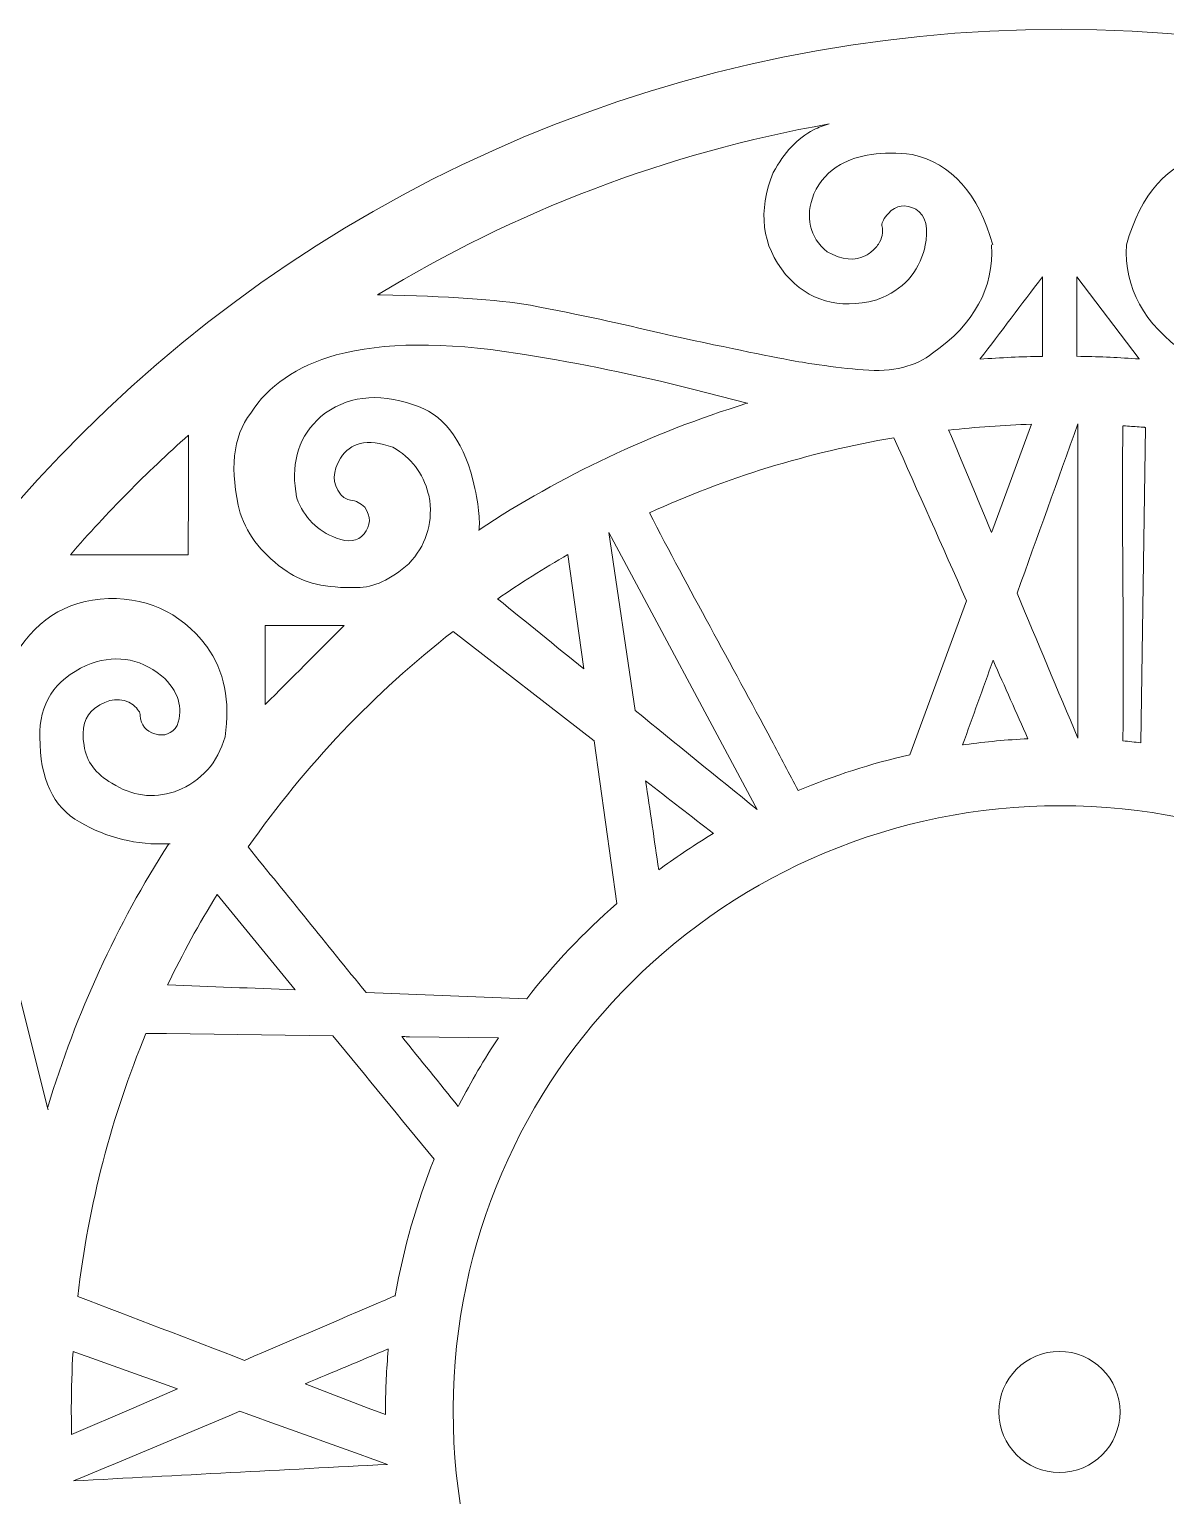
# Model space of a CAD drawing. Header units: inches. Extents: x -28.6 to 20.8, y -14.2 to 28.3.
# Drawn here: x 6.778 to 8.503, y 4.571 to 6.798 of the extents above; entities that cross this region are included whole.
import ezdxf

# ---------------------------------------------------------------- set-up
doc = ezdxf.new("R2010")
doc.units = ezdxf.units.IN
doc.header["$MEASUREMENT"] = 0
doc.layers.add('Layer 1', color=7, linetype='Continuous')

msp = doc.modelspace()

# ---------------------------------------------------------------- linework, layer by layer
at = {"layer": 'Layer 1', "color": 1, "lineweight": 9}
for points, knots in [([(6.2421, 4.7015), (6.2421, 4.7029), (6.2421, 4.7042), (6.2421, 4.7055), (6.2421, 4.7055), (6.2443, 5.8649), (7.1862, 6.7985), (8.3445, 6.7985), (8.3445, 6.7985), (9.5041, 6.7985), (10.4421, 5.8628), (10.4421, 4.7015)], [0, 0, 0, 0, 0.333333, 0.333333, 0.333333, 0.333333, 0.666667, 0.666667, 0.666667, 0.666667, 1, 1, 1, 1]), ([(8.0629, 6.3871), (8.0067, 6.3729), (7.9611, 6.3859), (7.9262, 6.4262), (7.9262, 6.4262), (7.8897, 6.4706), (7.8835, 6.5221), (7.9075, 6.5808), (7.9075, 6.5808), (7.9239, 6.6117), (7.9442, 6.6332), (7.9687, 6.6458), (7.9687, 6.6458), (7.9763, 6.6497), (7.9842, 6.6527), (7.9925, 6.6549)], [0, 0, 0, 0, 0.25, 0.25, 0.25, 0.25, 0.5, 0.5, 0.5, 0.5, 0.75, 0.75, 0.75, 0.75, 1, 1, 1, 1]), ([(8.2407, 6.471), (8.2191, 6.5488), (8.1783, 6.5945), (8.1183, 6.6084), (8.1183, 6.6084), (8.0724, 6.6135), (8.0362, 6.6084), (8.0097, 6.5932), (8.0097, 6.5932), (7.9918, 6.583), (7.9783, 6.5682), (7.9692, 6.5488), (7.9692, 6.5488), (7.9554, 6.5129), (7.9621, 6.4834), (7.9894, 6.4604), (7.9894, 6.4604), (8.0123, 6.4481), (8.0318, 6.4463), (8.048, 6.455), (8.048, 6.455), (8.0529, 6.4576), (8.0575, 6.4612), (8.0618, 6.4657)], [0, 0, 0, 0, 0.166667, 0.166667, 0.166667, 0.166667, 0.333333, 0.333333, 0.333333, 0.333333, 0.5, 0.5, 0.5, 0.5, 0.666667, 0.666667, 0.666667, 0.666667, 0.833333, 0.833333, 0.833333, 0.833333, 1, 1, 1, 1]), ([(8.4439, 6.471), (8.4656, 6.5488), (8.5064, 6.5945), (8.5664, 6.6084), (8.5664, 6.6084), (8.6132, 6.6136), (8.65, 6.6082), (8.6767, 6.5922), (8.6767, 6.5922), (8.6937, 6.582), (8.7066, 6.5675), (8.7154, 6.5488), (8.7154, 6.5488), (8.7293, 6.5129), (8.7225, 6.4834), (8.6952, 6.4604), (8.6952, 6.4604), (8.6748, 6.4495), (8.6571, 6.4468), (8.642, 6.4525), (8.642, 6.4525), (8.6351, 6.4551), (8.6286, 6.4595), (8.6228, 6.4657)], [0, 0, 0, 0, 0.166667, 0.166667, 0.166667, 0.166667, 0.333333, 0.333333, 0.333333, 0.333333, 0.5, 0.5, 0.5, 0.5, 0.666667, 0.666667, 0.666667, 0.666667, 0.833333, 0.833333, 0.833333, 0.833333, 1, 1, 1, 1]), ([(8.0725, 6.5006), (8.0722, 6.5053), (8.0754, 6.5113), (8.0822, 6.5188), (8.0822, 6.5188), (8.094, 6.5315), (8.1079, 6.5337), (8.1238, 6.5252), (8.1238, 6.5252), (8.1393, 6.5157), (8.144, 6.4966), (8.1377, 6.4679), (8.1377, 6.4679), (8.1377, 6.4679), (8.1374, 6.4665), (8.1374, 6.4665), (8.1374, 6.4665), (8.128, 6.4288), (8.1044, 6.4027), (8.0665, 6.3884), (8.0665, 6.3884), (8.0653, 6.388), (8.0641, 6.3875), (8.0629, 6.3871)], [0, 0, 0, 0, 0.166667, 0.166667, 0.166667, 0.166667, 0.333333, 0.333333, 0.333333, 0.333333, 0.5, 0.5, 0.5, 0.5, 0.666667, 0.666667, 0.666667, 0.666667, 0.833333, 0.833333, 0.833333, 0.833333, 1, 1, 1, 1]), ([(8.0618, 6.4657), (8.0638, 6.4678), (8.0656, 6.4699), (8.067, 6.4721), (8.067, 6.4721), (8.0727, 6.4806), (8.0745, 6.4901), (8.0725, 6.5006)], [0, 0, 0, 0, 0.5, 0.5, 0.5, 0.5, 1, 1, 1, 1]), ([(7.9771, 6.2889), (8, 6.2855), (8.0224, 6.2829), (8.0442, 6.2812), (8.0442, 6.2812), (8.0889, 6.2777), (8.124, 6.2863), (8.1494, 6.3068), (8.1494, 6.3068), (8.2127, 6.3508), (8.2426, 6.4055), (8.2391, 6.4709), (8.2391, 6.4709), (8.2391, 6.4709), (8.2391, 6.471), (8.2391, 6.471)], [0, 0, 0, 0, 0.25, 0.25, 0.25, 0.25, 0.5, 0.5, 0.5, 0.5, 0.75, 0.75, 0.75, 0.75, 1, 1, 1, 1]), ([(8.7059, 6.2889), (8.683, 6.2855), (8.6606, 6.2829), (8.6388, 6.2812), (8.6388, 6.2812), (8.594, 6.2778), (8.559, 6.2863), (8.5336, 6.3068), (8.5336, 6.3068), (8.4702, 6.3509), (8.4403, 6.4056), (8.4439, 6.471)], [0, 0, 0, 0, 0.333333, 0.333333, 0.333333, 0.333333, 0.666667, 0.666667, 0.666667, 0.666667, 1, 1, 1, 1]), ([(8.2214, 6.2974), (8.2529, 6.339), (8.2846, 6.3808), (8.3161, 6.4225), (8.3161, 6.4225), (8.3161, 6.4225), (8.3161, 6.3018), (8.3161, 6.3018), (8.3161, 6.3018), (8.3161, 6.3018), (8.3161, 6.3016), (8.3161, 6.3016)], [0, 0, 0, 0, 0.333333, 0.333333, 0.333333, 0.333333, 0.666667, 0.666667, 0.666667, 0.666667, 1, 1, 1, 1]), ([(8.4632, 6.2974), (8.4632, 6.2974), (8.4631, 6.2975), (8.4631, 6.2975), (8.4631, 6.2975), (8.4631, 6.2975), (8.4629, 6.2978), (8.4629, 6.2978), (8.4629, 6.2978), (8.4629, 6.2978), (8.3686, 6.4225), (8.3686, 6.4225), (8.3686, 6.4225), (8.3686, 6.4225), (8.3686, 6.3019), (8.3686, 6.3019), (8.3686, 6.3019), (8.3686, 6.3019), (8.3686, 6.3016), (8.3686, 6.3016)], [0, 0, 0, 0, 0.2, 0.2, 0.2, 0.2, 0.4, 0.4, 0.4, 0.4, 0.6, 0.6, 0.6, 0.6, 0.8, 0.8, 0.8, 0.8, 1, 1, 1, 1]), ([(7.3065, 6.3951), (7.3065, 6.3951), (7.3109, 6.395), (7.3109, 6.395), (7.3109, 6.395), (7.4135, 6.3933), (7.4863, 6.3881), (7.5389, 6.3793), (7.5389, 6.3793), (7.6129, 6.3652), (7.6788, 6.3511), (7.7364, 6.3368), (7.7364, 6.3368), (7.8303, 6.3164), (7.8983, 6.3023), (7.9407, 6.2947), (7.9407, 6.2947), (7.9563, 6.2919), (7.9685, 6.29), (7.9771, 6.2889)], [0, 0, 0, 0, 0.2, 0.2, 0.2, 0.2, 0.4, 0.4, 0.4, 0.4, 0.6, 0.6, 0.6, 0.6, 0.8, 0.8, 0.8, 0.8, 1, 1, 1, 1]), ([(7.1138, 6.2156), (7.14, 6.2572), (7.1833, 6.2866), (7.2437, 6.304), (7.2437, 6.304), (7.315, 6.3232), (7.407, 6.3239), (7.5195, 6.3062)], [0, 0, 0, 0, 0.5, 0.5, 0.5, 0.5, 1, 1, 1, 1]), ([(7.5195, 6.3062), (7.5239, 6.3055), (7.5283, 6.3048), (7.5328, 6.3041), (7.5328, 6.3041), (7.6131, 6.2914), (7.6972, 6.2741), (7.785, 6.252), (7.785, 6.252), (7.785, 6.252), (7.8676, 6.2305), (7.8676, 6.2305), (7.8676, 6.2305), (7.8676, 6.2305), (7.8676, 6.2305), (7.8676, 6.2305), (7.8676, 6.2305), (7.8676, 6.2305), (7.8681, 6.2304), (7.8681, 6.2304)], [0, 0, 0, 0, 0.2, 0.2, 0.2, 0.2, 0.4, 0.4, 0.4, 0.4, 0.6, 0.6, 0.6, 0.6, 0.8, 0.8, 0.8, 0.8, 1, 1, 1, 1]), ([(8.3686, 6.3019), (8.3686, 6.3019), (8.3686, 6.3019), (8.3686, 6.3019), (8.3686, 6.3019), (8.3686, 6.3019), (8.3748, 6.3018), (8.3748, 6.3018), (8.3748, 6.3018), (8.4043, 6.3012), (8.4337, 6.2999), (8.4629, 6.2978), (8.4629, 6.2978), (8.4629, 6.2978), (8.4629, 6.2978), (8.4629, 6.2978)], [0, 0, 0, 0, 0.25, 0.25, 0.25, 0.25, 0.5, 0.5, 0.5, 0.5, 0.75, 0.75, 0.75, 0.75, 1, 1, 1, 1]), ([(7.2203, 6.2103), (7.2586, 6.2412), (7.3054, 6.2472), (7.3608, 6.2284), (7.3608, 6.2284), (7.4045, 6.2153), (7.4346, 6.1773), (7.4513, 6.1145), (7.4513, 6.1145), (7.4597, 6.078), (7.4627, 6.0522), (7.4603, 6.0372)], [0, 0, 0, 0, 0.333333, 0.333333, 0.333333, 0.333333, 0.666667, 0.666667, 0.666667, 0.666667, 1, 1, 1, 1]), ([(7.1839, 6.0862), (7.1949, 6.0568), (7.2149, 6.0367), (7.2438, 6.0259), (7.2438, 6.0259), (7.2621, 6.0187), (7.2761, 6.0208), (7.2859, 6.0321), (7.2859, 6.0321), (7.2962, 6.0451), (7.2966, 6.0586), (7.2871, 6.0725), (7.2871, 6.0725), (7.2808, 6.0786), (7.2736, 6.0823), (7.2655, 6.0836), (7.2655, 6.0836), (7.2597, 6.0842), (7.2545, 6.0872), (7.2499, 6.0926), (7.2499, 6.0926), (7.2375, 6.1086), (7.2376, 6.1268), (7.2503, 6.1474), (7.2503, 6.1474), (7.2579, 6.159), (7.2678, 6.1663), (7.2801, 6.1694), (7.2801, 6.1694), (7.2936, 6.1727), (7.3101, 6.1708), (7.3295, 6.1637), (7.3295, 6.1637), (7.3576, 6.1479), (7.3756, 6.1245), (7.3834, 6.0936), (7.3834, 6.0936), (7.3843, 6.0901), (7.3851, 6.0865), (7.3857, 6.0827), (7.3857, 6.0827), (7.3899, 6.046), (7.3793, 6.014), (7.354, 5.9869), (7.354, 5.9869), (7.3266, 5.9627), (7.3003, 5.9506), (7.2751, 5.9506), (7.2751, 5.9506), (7.2284, 5.9495), (7.193, 5.9577), (7.169, 5.9751), (7.169, 5.9751), (7.1334, 5.999), (7.1097, 6.0285), (7.0978, 6.0638), (7.0978, 6.0638), (7.0811, 6.129), (7.0864, 6.1797), (7.1138, 6.2156)], [0, 0, 0, 0, 0.066667, 0.066667, 0.066667, 0.066667, 0.133333, 0.133333, 0.133333, 0.133333, 0.2, 0.2, 0.2, 0.2, 0.266667, 0.266667, 0.266667, 0.266667, 0.333333, 0.333333, 0.333333, 0.333333, 0.4, 0.4, 0.4, 0.4, 0.466667, 0.466667, 0.466667, 0.466667, 0.533333, 0.533333, 0.533333, 0.533333, 0.6, 0.6, 0.6, 0.6, 0.666667, 0.666667, 0.666667, 0.666667, 0.733333, 0.733333, 0.733333, 0.733333, 0.8, 0.8, 0.8, 0.8, 0.866667, 0.866667, 0.866667, 0.866667, 0.933333, 0.933333, 0.933333, 0.933333, 1, 1, 1, 1]), ([(7.4605, 6.0385), (7.5852, 6.1205), (7.7219, 6.1855), (7.8675, 6.2305), (7.8675, 6.2305), (7.8675, 6.2305), (7.8676, 6.2305), (7.8676, 6.2305), (7.8676, 6.2305), (7.8676, 6.2305), (7.8676, 6.2305), (7.8676, 6.2305)], [0, 0, 0, 0, 0.333333, 0.333333, 0.333333, 0.333333, 0.666667, 0.666667, 0.666667, 0.666667, 1, 1, 1, 1]), ([(7.1839, 6.0862), (7.1832, 6.0896), (7.1827, 6.0929), (7.1822, 6.0962), (7.1822, 6.0962), (7.1751, 6.1433), (7.1878, 6.1813), (7.2203, 6.2103)], [0, 0, 0, 0, 0.5, 0.5, 0.5, 0.5, 1, 1, 1, 1]), ([(8.174, 6.1898), (8.2154, 6.1944), (8.2572, 6.1974), (8.2995, 6.1986), (8.2995, 6.1986), (8.2995, 6.1986), (8.2995, 6.1986), (8.2995, 6.1986), (8.2995, 6.1986), (8.2995, 6.1986), (8.2996, 6.1986), (8.2996, 6.1986)], [0, 0, 0, 0, 0.333333, 0.333333, 0.333333, 0.333333, 0.666667, 0.666667, 0.666667, 0.666667, 1, 1, 1, 1]), ([(8.239, 6.0343), (8.239, 6.0343), (8.2408, 6.0391), (8.2408, 6.0391), (8.2408, 6.0391), (8.2408, 6.0391), (8.2995, 6.1986), (8.2995, 6.1986), (8.2995, 6.1986), (8.2995, 6.1986), (8.2995, 6.1986), (8.2995, 6.1986), (8.2995, 6.1986), (8.2995, 6.1986), (8.2996, 6.1989), (8.2996, 6.1989)], [0, 0, 0, 0, 0.25, 0.25, 0.25, 0.25, 0.5, 0.5, 0.5, 0.5, 0.75, 0.75, 0.75, 0.75, 1, 1, 1, 1]), ([(8.37, 5.7219), (8.37, 5.7219), (8.37, 5.7309), (8.37, 5.7309), (8.37, 5.7309), (8.37, 5.7309), (8.3701, 6.1992), (8.3701, 6.1992)], [0, 0, 0, 0, 0.5, 0.5, 0.5, 0.5, 1, 1, 1, 1]), ([(8.4385, 6.1964), (8.4366, 6.0614), (8.4395, 5.9256), (8.439, 5.7903), (8.439, 5.7903), (8.439, 5.7661), (8.4388, 5.7419), (8.4384, 5.7177)], [0, 0, 0, 0, 0.5, 0.5, 0.5, 0.5, 1, 1, 1, 1]), ([(8.4386, 6.1963), (8.4386, 6.1963), (8.4425, 6.1961), (8.4425, 6.1961), (8.4425, 6.1961), (8.4504, 6.1956), (8.4582, 6.195), (8.466, 6.1944), (8.466, 6.1944), (8.466, 6.1944), (8.4666, 6.1944), (8.4666, 6.1944), (8.4666, 6.1944), (8.4666, 6.1944), (8.4671, 6.1943), (8.4671, 6.1943), (8.4671, 6.1943), (8.4671, 6.1943), (8.4677, 6.1943), (8.4677, 6.1943), (8.4677, 6.1943), (8.4677, 6.1943), (8.4682, 6.1942), (8.4682, 6.1942), (8.4682, 6.1942), (8.4682, 6.1942), (8.4687, 6.1942), (8.4687, 6.1942), (8.4687, 6.1942), (8.4687, 6.1942), (8.4693, 6.1941), (8.4693, 6.1941), (8.4693, 6.1941), (8.4693, 6.1941), (8.4698, 6.1941), (8.4698, 6.1941), (8.4698, 6.1941), (8.4698, 6.1941), (8.4703, 6.194), (8.4703, 6.194), (8.4703, 6.194), (8.4703, 6.194), (8.4709, 6.194), (8.4709, 6.194), (8.4709, 6.194), (8.4709, 6.194), (8.4714, 6.194), (8.4714, 6.194), (8.4714, 6.194), (8.4714, 6.194), (8.4719, 6.1939), (8.4719, 6.1939), (8.4719, 6.1939), (8.4719, 6.1939), (8.4725, 6.1939), (8.4725, 6.1939), (8.4725, 6.1939), (8.4725, 6.1939), (8.473, 6.1938), (8.473, 6.1938), (8.473, 6.1938), (8.473, 6.1938), (8.473, 6.1938), (8.473, 6.1938)], [0, 0, 0, 0, 0.0625, 0.0625, 0.0625, 0.0625, 0.125, 0.125, 0.125, 0.125, 0.1875, 0.1875, 0.1875, 0.1875, 0.25, 0.25, 0.25, 0.25, 0.3125, 0.3125, 0.3125, 0.3125, 0.375, 0.375, 0.375, 0.375, 0.4375, 0.4375, 0.4375, 0.4375, 0.5, 0.5, 0.5, 0.5, 0.5625, 0.5625, 0.5625, 0.5625, 0.625, 0.625, 0.625, 0.625, 0.6875, 0.6875, 0.6875, 0.6875, 0.75, 0.75, 0.75, 0.75, 0.8125, 0.8125, 0.8125, 0.8125, 0.875, 0.875, 0.875, 0.875, 0.9375, 0.9375, 0.9375, 0.9375, 1, 1, 1, 1]), ([(8.4655, 5.7149), (8.4655, 5.7149), (8.4655, 5.7149), (8.4655, 5.7149), (8.4655, 5.7149), (8.4655, 5.7149), (8.473, 6.1938), (8.473, 6.1938), (8.473, 6.1938), (8.473, 6.1938), (8.473, 6.1938), (8.473, 6.1938)], [0, 0, 0, 0, 0.333333, 0.333333, 0.333333, 0.333333, 0.666667, 0.666667, 0.666667, 0.666667, 1, 1, 1, 1]), ([(6.8398, 6.0005), (6.8959, 6.0652), (6.9551, 6.125), (7.0191, 6.182), (7.0191, 6.182), (7.0191, 6.182), (7.0191, 6.182), (7.0191, 6.182)], [0, 0, 0, 0, 0.5, 0.5, 0.5, 0.5, 1, 1, 1, 1]), ([(7.019, 6.0005), (7.019, 6.0595), (7.0191, 6.123), (7.0191, 6.182), (7.0191, 6.182), (7.0191, 6.182), (7.0191, 6.182), (7.0191, 6.182)], [0, 0, 0, 0, 0.5, 0.5, 0.5, 0.5, 1, 1, 1, 1]), ([(7.7192, 6.0642), (7.7791, 5.9484), (7.8433, 5.8341), (7.9048, 5.7189), (7.9048, 5.7189), (7.9184, 5.6934), (7.9319, 5.6678), (7.9451, 5.6422)], [0, 0, 0, 0, 0.5, 0.5, 0.5, 0.5, 1, 1, 1, 1]), ([(7.6976, 5.7639), (7.6976, 5.7639), (7.6575, 6.0343), (7.6575, 6.0343), (7.6575, 6.0343), (7.6575, 6.0343), (7.6575, 6.0343), (7.6575, 6.0343)], [0, 0, 0, 0, 0.5, 0.5, 0.5, 0.5, 1, 1, 1, 1]), ([(7.8828, 5.6135), (7.8828, 5.6135), (7.8799, 5.6189), (7.8799, 5.6189), (7.8799, 5.6189), (7.8799, 5.6189), (7.6575, 6.0343), (7.6575, 6.0343)], [0, 0, 0, 0, 0.5, 0.5, 0.5, 0.5, 1, 1, 1, 1]), ([(6.8398, 6.0005), (6.8398, 6.0005), (6.8425, 6.0005), (6.8425, 6.0005), (6.8425, 6.0005), (6.8425, 6.0005), (6.8437, 6.0005), (6.8437, 6.0005), (6.8437, 6.0005), (6.8437, 6.0005), (6.8453, 6.0005), (6.8453, 6.0005), (6.8453, 6.0005), (6.8453, 6.0005), (6.8481, 6.0005), (6.8481, 6.0005), (6.8481, 6.0005), (6.8481, 6.0005), (6.8509, 6.0005), (6.8509, 6.0005), (6.8509, 6.0005), (6.8509, 6.0005), (6.8536, 6.0005), (6.8536, 6.0005), (6.8536, 6.0005), (6.8536, 6.0005), (6.8564, 6.0005), (6.8564, 6.0005), (6.8564, 6.0005), (6.8564, 6.0005), (6.862, 6.0005), (6.862, 6.0005), (6.862, 6.0005), (6.862, 6.0005), (6.8648, 6.0005), (6.8648, 6.0005), (6.8648, 6.0005), (6.8648, 6.0005), (6.8676, 6.0005), (6.8676, 6.0005), (6.8676, 6.0005), (6.8676, 6.0005), (6.8704, 6.0005), (6.8704, 6.0005), (6.8704, 6.0005), (6.8704, 6.0005), (6.8788, 6.0005), (6.8788, 6.0005), (6.8788, 6.0005), (6.8788, 6.0005), (6.8816, 6.0005), (6.8816, 6.0005), (6.8816, 6.0005), (6.8816, 6.0005), (6.89, 6.0005), (6.89, 6.0005), (6.89, 6.0005), (6.89, 6.0005), (6.8928, 6.0005), (6.8928, 6.0005), (6.8928, 6.0005), (6.8928, 6.0005), (6.8956, 6.0005), (6.8956, 6.0005), (6.8956, 6.0005), (6.8956, 6.0005), (6.9012, 6.0005), (6.9012, 6.0005), (6.9012, 6.0005), (6.9012, 6.0005), (6.904, 6.0005), (6.904, 6.0005), (6.904, 6.0005), (6.904, 6.0005), (6.9068, 6.0005), (6.9068, 6.0005), (6.9068, 6.0005), (6.9068, 6.0005), (6.9097, 6.0005), (6.9097, 6.0005), (6.9097, 6.0005), (6.9097, 6.0005), (6.9125, 6.0005), (6.9125, 6.0005), (6.9125, 6.0005), (6.9125, 6.0005), (6.9153, 6.0005), (6.9153, 6.0005), (6.9153, 6.0005), (6.9153, 6.0005), (6.9181, 6.0005), (6.9181, 6.0005), (6.9181, 6.0005), (6.9181, 6.0005), (6.9209, 6.0005), (6.9209, 6.0005), (6.9209, 6.0005), (6.9209, 6.0005), (6.9238, 6.0005), (6.9238, 6.0005), (6.9238, 6.0005), (6.9238, 6.0005), (6.9266, 6.0005), (6.9266, 6.0005), (6.9266, 6.0005), (6.9266, 6.0005), (6.9294, 6.0005), (6.9294, 6.0005), (6.9294, 6.0005), (6.9294, 6.0005), (6.9322, 6.0005), (6.9322, 6.0005), (6.9322, 6.0005), (6.9322, 6.0005), (6.935, 6.0005), (6.935, 6.0005), (6.935, 6.0005), (6.935, 6.0005), (6.9379, 6.0005), (6.9379, 6.0005), (6.9379, 6.0005), (6.9379, 6.0005), (6.9407, 6.0005), (6.9407, 6.0005), (6.9407, 6.0005), (6.9407, 6.0005), (6.9435, 6.0005), (6.9435, 6.0005), (6.9435, 6.0005), (6.9435, 6.0005), (6.9463, 6.0005), (6.9463, 6.0005), (6.9463, 6.0005), (6.9463, 6.0005), (6.9519, 6.0005), (6.9519, 6.0005), (6.9519, 6.0005), (6.9519, 6.0005), (6.9548, 6.0005), (6.9548, 6.0005), (6.9548, 6.0005), (6.9548, 6.0005), (6.9576, 6.0005), (6.9576, 6.0005), (6.9576, 6.0005), (6.9576, 6.0005), (6.966, 6.0005), (6.966, 6.0005), (6.966, 6.0005), (6.966, 6.0005), (6.9688, 6.0005), (6.9688, 6.0005), (6.9688, 6.0005), (6.9688, 6.0005), (6.994, 6.0005), (6.994, 6.0005), (6.994, 6.0005), (6.994, 6.0005), (6.9968, 6.0005), (6.9968, 6.0005), (6.9968, 6.0005), (6.9968, 6.0005), (7.0079, 6.0005), (7.0079, 6.0005), (7.0079, 6.0005), (7.0079, 6.0005), (7.0107, 6.0005), (7.0107, 6.0005), (7.0107, 6.0005), (7.0107, 6.0005), (7.0135, 6.0005), (7.0135, 6.0005), (7.0135, 6.0005), (7.0135, 6.0005), (7.0162, 6.0005), (7.0162, 6.0005), (7.0162, 6.0005), (7.0162, 6.0005), (7.019, 6.0005), (7.019, 6.0005)], [0, 0, 0, 0, 0.022222, 0.022222, 0.022222, 0.022222, 0.044444, 0.044444, 0.044444, 0.044444, 0.066667, 0.066667, 0.066667, 0.066667, 0.088889, 0.088889, 0.088889, 0.088889, 0.111111, 0.111111, 0.111111, 0.111111, 0.133333, 0.133333, 0.133333, 0.133333, 0.155556, 0.155556, 0.155556, 0.155556, 0.177778, 0.177778, 0.177778, 0.177778, 0.2, 0.2, 0.2, 0.2, 0.222222, 0.222222, 0.222222, 0.222222, 0.244444, 0.244444, 0.244444, 0.244444, 0.266667, 0.266667, 0.266667, 0.266667, 0.288889, 0.288889, 0.288889, 0.288889, 0.311111, 0.311111, 0.311111, 0.311111, 0.333333, 0.333333, 0.333333, 0.333333, 0.355556, 0.355556, 0.355556, 0.355556, 0.377778, 0.377778, 0.377778, 0.377778, 0.4, 0.4, 0.4, 0.4, 0.422222, 0.422222, 0.422222, 0.422222, 0.444444, 0.444444, 0.444444, 0.444444, 0.466667, 0.466667, 0.466667, 0.466667, 0.488889, 0.488889, 0.488889, 0.488889, 0.511111, 0.511111, 0.511111, 0.511111, 0.533333, 0.533333, 0.533333, 0.533333, 0.555556, 0.555556, 0.555556, 0.555556, 0.577778, 0.577778, 0.577778, 0.577778, 0.6, 0.6, 0.6, 0.6, 0.622222, 0.622222, 0.622222, 0.622222, 0.644444, 0.644444, 0.644444, 0.644444, 0.666667, 0.666667, 0.666667, 0.666667, 0.688889, 0.688889, 0.688889, 0.688889, 0.711111, 0.711111, 0.711111, 0.711111, 0.733333, 0.733333, 0.733333, 0.733333, 0.755556, 0.755556, 0.755556, 0.755556, 0.777778, 0.777778, 0.777778, 0.777778, 0.8, 0.8, 0.8, 0.8, 0.822222, 0.822222, 0.822222, 0.822222, 0.844444, 0.844444, 0.844444, 0.844444, 0.866667, 0.866667, 0.866667, 0.866667, 0.888889, 0.888889, 0.888889, 0.888889, 0.911111, 0.911111, 0.911111, 0.911111, 0.933333, 0.933333, 0.933333, 0.933333, 0.955556, 0.955556, 0.955556, 0.955556, 0.977778, 0.977778, 0.977778, 0.977778, 1, 1, 1, 1]), ([(7.6199, 5.827), (7.6199, 5.827), (7.6194, 5.8305), (7.6194, 5.8305), (7.6194, 5.8305), (7.6194, 5.8305), (7.5955, 6.0007), (7.5955, 6.0007)], [0, 0, 0, 0, 0.5, 0.5, 0.5, 0.5, 1, 1, 1, 1]), ([(7.0468, 5.8616), (7.0061, 5.9147), (6.9522, 5.9385), (6.8852, 5.9332), (6.8852, 5.9332), (6.8218, 5.9264), (6.7751, 5.8912), (6.7451, 5.8275)], [0, 0, 0, 0, 0.5, 0.5, 0.5, 0.5, 1, 1, 1, 1]), ([(8.1147, 5.6966), (8.1147, 5.6966), (8.1147, 5.6966), (8.1147, 5.6966), (8.1147, 5.6966), (8.1147, 5.6966), (8.2009, 5.9307), (8.2009, 5.9307)], [0, 0, 0, 0, 0.5, 0.5, 0.5, 0.5, 1, 1, 1, 1]), ([(7.1099, 5.5566), (7.1966, 5.6807), (7.3016, 5.791), (7.421, 5.8838), (7.421, 5.8838), (7.421, 5.8838), (7.421, 5.8838), (7.421, 5.8838), (7.421, 5.8838), (7.421, 5.8838), (7.4211, 5.8838), (7.4211, 5.8838)], [0, 0, 0, 0, 0.333333, 0.333333, 0.333333, 0.333333, 0.666667, 0.666667, 0.666667, 0.666667, 1, 1, 1, 1]), ([(7.1357, 5.8929), (7.1357, 5.8529), (7.1357, 5.8129), (7.1357, 5.7729), (7.1357, 5.7729), (7.1757, 5.8129), (7.2156, 5.8529), (7.2556, 5.8929)], [0, 0, 0, 0, 0.5, 0.5, 0.5, 0.5, 1, 1, 1, 1]), ([(7.421, 5.8838), (7.421, 5.8838), (7.421, 5.8837), (7.421, 5.8837), (7.421, 5.8837), (7.421, 5.8837), (7.6352, 5.7177), (7.6352, 5.7177)], [0, 0, 0, 0, 0.5, 0.5, 0.5, 0.5, 1, 1, 1, 1]), ([(7.0022, 5.7412), (6.9939, 5.7284), (6.9826, 5.7241), (6.9683, 5.7284), (6.9683, 5.7284), (6.9545, 5.7322), (6.947, 5.7416), (6.9457, 5.7564), (6.9457, 5.7564), (6.9463, 5.7607), (6.9428, 5.766), (6.9353, 5.7724), (6.9353, 5.7724), (6.9171, 5.7846), (6.8976, 5.7828), (6.8766, 5.7671), (6.8766, 5.7671), (6.8617, 5.756), (6.8564, 5.7372), (6.8606, 5.7108), (6.8606, 5.7108), (6.8643, 5.6865), (6.8784, 5.6673), (6.903, 5.6534), (6.903, 5.6534), (6.9333, 5.634), (6.965, 5.6298), (6.998, 5.6406), (6.998, 5.6406), (6.9992, 5.641), (7.0004, 5.6414), (7.0016, 5.6419), (7.0016, 5.6419), (7.039, 5.6568), (7.0635, 5.6842), (7.0749, 5.7241), (7.0749, 5.7241), (7.083, 5.7781), (7.0737, 5.8238), (7.047, 5.8612), (7.047, 5.8612), (7.047, 5.8612), (7.0468, 5.8616), (7.0468, 5.8616)], [0, 0, 0, 0, 0.090909, 0.090909, 0.090909, 0.090909, 0.181818, 0.181818, 0.181818, 0.181818, 0.272727, 0.272727, 0.272727, 0.272727, 0.363636, 0.363636, 0.363636, 0.363636, 0.454545, 0.454545, 0.454545, 0.454545, 0.545455, 0.545455, 0.545455, 0.545455, 0.636364, 0.636364, 0.636364, 0.636364, 0.727273, 0.727273, 0.727273, 0.727273, 0.818182, 0.818182, 0.818182, 0.818182, 0.909091, 0.909091, 0.909091, 0.909091, 1, 1, 1, 1]), ([(7.0022, 5.7412), (7.0119, 5.7684), (7.004, 5.7935), (6.9785, 5.8168), (6.9785, 5.8168), (6.9435, 5.8444), (6.9053, 5.8495), (6.8639, 5.8323), (6.8639, 5.8323), (6.8156, 5.8102), (6.7921, 5.7739), (6.7936, 5.7233), (6.7936, 5.7233), (6.7934, 5.6601), (6.8135, 5.6172), (6.8538, 5.5946), (6.8538, 5.5946), (6.8953, 5.5704), (6.9405, 5.5593), (6.9892, 5.5614), (6.9892, 5.5614), (6.9892, 5.5614), (6.9892, 5.5614), (6.9892, 5.5614), (6.9892, 5.5614), (6.9892, 5.5614), (6.9916, 5.5615), (6.9916, 5.5615)], [0, 0, 0, 0, 0.142857, 0.142857, 0.142857, 0.142857, 0.285714, 0.285714, 0.285714, 0.285714, 0.428571, 0.428571, 0.428571, 0.428571, 0.571429, 0.571429, 0.571429, 0.571429, 0.714286, 0.714286, 0.714286, 0.714286, 0.857143, 0.857143, 0.857143, 0.857143, 1, 1, 1, 1]), ([(6.7451, 5.8275), (6.7186, 5.7739), (6.7081, 5.7028), (6.7136, 5.6144), (6.7136, 5.6144), (6.7191, 5.5359), (6.7349, 5.4435), (6.761, 5.3372), (6.761, 5.3372), (6.761, 5.3372), (6.8053, 5.1602), (6.8053, 5.1602), (6.8053, 5.1602), (6.8053, 5.1602), (6.8053, 5.1602), (6.8053, 5.1602), (6.8053, 5.1602), (6.8053, 5.1602), (6.806, 5.1573), (6.806, 5.1573)], [0, 0, 0, 0, 0.2, 0.2, 0.2, 0.2, 0.4, 0.4, 0.4, 0.4, 0.6, 0.6, 0.6, 0.6, 0.8, 0.8, 0.8, 0.8, 1, 1, 1, 1]), ([(7.6698, 5.4706), (7.6698, 5.4706), (7.6352, 5.7177), (7.6352, 5.7177), (7.6352, 5.7177), (7.6352, 5.7177), (7.6352, 5.7177), (7.6352, 5.7177)], [0, 0, 0, 0, 0.5, 0.5, 0.5, 0.5, 1, 1, 1, 1]), ([(8.1952, 5.7115), (8.1952, 5.7115), (8.1955, 5.7116), (8.1955, 5.7116), (8.1955, 5.7116), (8.1955, 5.7116), (8.1991, 5.7121), (8.1991, 5.7121), (8.1991, 5.7121), (8.2304, 5.7165), (8.2622, 5.7195), (8.2943, 5.721)], [0, 0, 0, 0, 0.333333, 0.333333, 0.333333, 0.333333, 0.666667, 0.666667, 0.666667, 0.666667, 1, 1, 1, 1]), ([(8.4385, 5.7178), (8.4475, 5.7169), (8.4566, 5.716), (8.4655, 5.7149), (8.4655, 5.7149), (8.4655, 5.7149), (8.4655, 5.7149), (8.4655, 5.7149), (8.4655, 5.7149), (8.4655, 5.7149), (8.4656, 5.7149), (8.4656, 5.7149)], [0, 0, 0, 0, 0.333333, 0.333333, 0.333333, 0.333333, 0.666667, 0.666667, 0.666667, 0.666667, 1, 1, 1, 1]), ([(7.9451, 5.6422), (7.9994, 5.665), (8.0561, 5.6833), (8.1147, 5.6966), (8.1147, 5.6966), (8.1147, 5.6966), (8.1149, 5.6966), (8.1149, 5.6966)], [0, 0, 0, 0, 0.5, 0.5, 0.5, 0.5, 1, 1, 1, 1]), ([(7.4213, 4.6998), (7.4213, 4.7011), (7.4213, 4.7025), (7.4213, 4.7038), (7.4213, 4.7038), (7.4213, 4.7038), (7.4213, 4.7044), (7.4213, 4.7044), (7.4213, 4.7044), (7.4238, 5.2115), (7.8362, 5.6193), (8.3432, 5.6193), (8.3432, 5.6193), (8.8507, 5.6193), (9.2614, 5.2105), (9.2629, 4.7026), (9.2629, 4.7026), (9.2629, 4.7017), (9.2629, 4.7008), (9.2629, 4.6998)], [0, 0, 0, 0, 0.2, 0.2, 0.2, 0.2, 0.4, 0.4, 0.4, 0.4, 0.6, 0.6, 0.6, 0.6, 0.8, 0.8, 0.8, 0.8, 1, 1, 1, 1]), ([(7.7335, 5.5218), (7.7335, 5.5218), (7.737, 5.5244), (7.737, 5.5244), (7.737, 5.5244), (7.7626, 5.5431), (7.789, 5.5606), (7.8163, 5.577)], [0, 0, 0, 0, 0.5, 0.5, 0.5, 0.5, 1, 1, 1, 1]), ([(6.8053, 5.1602), (6.8053, 5.1602), (6.8053, 5.1602), (6.8053, 5.1602), (6.8053, 5.1602), (6.8053, 5.1602), (6.8057, 5.1615), (6.8057, 5.1615), (6.8057, 5.1615), (6.8485, 5.3043), (6.9106, 5.4385), (6.9892, 5.5614), (6.9892, 5.5614), (6.9892, 5.5614), (6.9892, 5.5614), (6.9892, 5.5614)], [0, 0, 0, 0, 0.25, 0.25, 0.25, 0.25, 0.5, 0.5, 0.5, 0.5, 0.75, 0.75, 0.75, 0.75, 1, 1, 1, 1]), ([(7.1815, 5.3396), (7.1815, 5.3396), (7.1814, 5.3398), (7.1814, 5.3398), (7.1814, 5.3398), (7.1814, 5.3398), (7.0626, 5.4845), (7.0626, 5.4845)], [0, 0, 0, 0, 0.5, 0.5, 0.5, 0.5, 1, 1, 1, 1]), ([(7.5328, 5.326), (7.5328, 5.326), (7.5328, 5.326), (7.5328, 5.326), (7.5328, 5.326), (7.5328, 5.326), (7.5329, 5.3261), (7.5329, 5.3261), (7.5329, 5.3261), (7.5738, 5.3786), (7.6196, 5.427), (7.6697, 5.4706)], [0, 0, 0, 0, 0.333333, 0.333333, 0.333333, 0.333333, 0.666667, 0.666667, 0.666667, 0.666667, 1, 1, 1, 1]), ([(7.5328, 5.326), (7.5328, 5.326), (7.5328, 5.326), (7.5328, 5.326), (7.5328, 5.326), (7.5328, 5.326), (7.289, 5.3354), (7.289, 5.3354)], [0, 0, 0, 0, 0.5, 0.5, 0.5, 0.5, 1, 1, 1, 1]), ([(7.2387, 5.2699), (7.2387, 5.2699), (6.9859, 5.2731), (6.9859, 5.2731), (6.9859, 5.2731), (6.9859, 5.2731), (6.9814, 5.2731), (6.9814, 5.2731), (6.9814, 5.2731), (6.9814, 5.2731), (6.977, 5.2732), (6.977, 5.2732), (6.977, 5.2732), (6.977, 5.2732), (6.9725, 5.2732), (6.9725, 5.2732), (6.9725, 5.2732), (6.9725, 5.2732), (6.9681, 5.2733), (6.9681, 5.2733), (6.9681, 5.2733), (6.9681, 5.2733), (6.9636, 5.2733), (6.9636, 5.2733), (6.9636, 5.2733), (6.9636, 5.2733), (6.9592, 5.2734), (6.9592, 5.2734), (6.9592, 5.2734), (6.9592, 5.2734), (6.9547, 5.2735), (6.9547, 5.2735), (6.9547, 5.2735), (6.9547, 5.2735), (6.9547, 5.2735), (6.9547, 5.2735)], [0, 0, 0, 0, 0.111111, 0.111111, 0.111111, 0.111111, 0.222222, 0.222222, 0.222222, 0.222222, 0.333333, 0.333333, 0.333333, 0.333333, 0.444444, 0.444444, 0.444444, 0.444444, 0.555556, 0.555556, 0.555556, 0.555556, 0.666667, 0.666667, 0.666667, 0.666667, 0.777778, 0.777778, 0.777778, 0.777778, 0.888889, 0.888889, 0.888889, 0.888889, 1, 1, 1, 1]), ([(7.4901, 5.2668), (7.4901, 5.2668), (7.3547, 5.2685), (7.3547, 5.2685), (7.3547, 5.2685), (7.3547, 5.2685), (7.3524, 5.2685), (7.3524, 5.2685), (7.3524, 5.2685), (7.3524, 5.2685), (7.3501, 5.2685), (7.3501, 5.2685), (7.3501, 5.2685), (7.3501, 5.2685), (7.3478, 5.2686), (7.3478, 5.2686), (7.3478, 5.2686), (7.3478, 5.2686), (7.3455, 5.2686), (7.3455, 5.2686), (7.3455, 5.2686), (7.3455, 5.2686), (7.3431, 5.2686), (7.3431, 5.2686)], [0, 0, 0, 0, 0.166667, 0.166667, 0.166667, 0.166667, 0.333333, 0.333333, 0.333333, 0.333333, 0.5, 0.5, 0.5, 0.5, 0.666667, 0.666667, 0.666667, 0.666667, 0.833333, 0.833333, 0.833333, 0.833333, 1, 1, 1, 1]), ([(7.429, 5.1626), (7.429, 5.1626), (7.4305, 5.1655), (7.4305, 5.1655), (7.4305, 5.1655), (7.4484, 5.2005), (7.4683, 5.2343), (7.49, 5.2667)], [0, 0, 0, 0, 0.5, 0.5, 0.5, 0.5, 1, 1, 1, 1]), ([(7.3333, 4.8746), (7.3333, 4.8746), (7.3334, 4.8752), (7.3334, 4.8752), (7.3334, 4.8752), (7.3459, 4.9472), (7.3658, 5.0166), (7.3925, 5.0825)], [0, 0, 0, 0, 0.5, 0.5, 0.5, 0.5, 1, 1, 1, 1]), ([(6.8413, 4.7007), (6.8413, 4.7007), (6.8413, 4.7049), (6.8413, 4.7049), (6.8413, 4.7049), (6.8414, 4.7336), (6.8423, 4.7621), (6.8439, 4.7904)], [0, 0, 0, 0, 0.5, 0.5, 0.5, 0.5, 1, 1, 1, 1]), ([(7.3185, 4.7), (7.3185, 4.7), (7.3185, 4.7045), (7.3185, 4.7045), (7.3185, 4.7045), (7.3186, 4.7341), (7.32, 4.7635), (7.3226, 4.7925), (7.3226, 4.7925), (7.3226, 4.7925), (7.3227, 4.794), (7.3227, 4.794)], [0, 0, 0, 0, 0.333333, 0.333333, 0.333333, 0.333333, 0.666667, 0.666667, 0.666667, 0.666667, 1, 1, 1, 1]), ([(8.3421, 4.7905), (8.3929, 4.7905), (8.4341, 4.7493), (8.4341, 4.6985), (8.4341, 4.6985), (8.4341, 4.6477), (8.3929, 4.6065), (8.3421, 4.6065), (8.3421, 4.6065), (8.2913, 4.6065), (8.2501, 4.6477), (8.2501, 4.6985), (8.2501, 4.6985), (8.2501, 4.7493), (8.2913, 4.7905), (8.3421, 4.7905)], [0, 0, 0, 0, 0.25, 0.25, 0.25, 0.25, 0.5, 0.5, 0.5, 0.5, 0.75, 0.75, 0.75, 0.75, 1, 1, 1, 1]), ([(7.0027, 4.7334), (7.0027, 4.7334), (6.9361, 4.7048), (6.9361, 4.7048), (6.9361, 4.7048), (6.9361, 4.7048), (6.8418, 4.6644), (6.8418, 4.6644), (6.8418, 4.6644), (6.8418, 4.6644), (6.8418, 4.6644), (6.8418, 4.6644), (6.8418, 4.6644), (6.8418, 4.6644), (6.8417, 4.6644), (6.8417, 4.6644)], [0, 0, 0, 0, 0.25, 0.25, 0.25, 0.25, 0.5, 0.5, 0.5, 0.5, 0.75, 0.75, 0.75, 0.75, 1, 1, 1, 1]), ([(7.1966, 4.7413), (7.1966, 4.7413), (7.2924, 4.7045), (7.2924, 4.7045), (7.2924, 4.7045), (7.2924, 4.7045), (7.3183, 4.6945), (7.3183, 4.6945)], [0, 0, 0, 0, 0.5, 0.5, 0.5, 0.5, 1, 1, 1, 1]), ([(6.2421, 4.7015), (6.2421, 3.5403), (7.1825, 2.5985), (8.3421, 2.5985), (8.3421, 2.5985), (9.5017, 2.5985), (10.4421, 3.5403), (10.4421, 4.7015)], [0, 0, 0, 0, 0.5, 0.5, 0.5, 0.5, 1, 1, 1, 1]), ([(6.8413, 4.7007), (6.8413, 4.6885), (6.8415, 4.6764), (6.8418, 4.6644), (6.8418, 4.6644), (6.8418, 4.6644), (6.8418, 4.6644), (6.8418, 4.6644), (6.8418, 4.6644), (6.8418, 4.6644), (6.8418, 4.6642), (6.8418, 4.6642)], [0, 0, 0, 0, 0.333333, 0.333333, 0.333333, 0.333333, 0.666667, 0.666667, 0.666667, 0.666667, 1, 1, 1, 1]), ([(7.097, 4.6995), (7.0121, 4.664), (6.93, 4.6296), (6.8448, 4.5938), (6.8448, 4.5938), (7.0037, 4.6022), (7.1626, 4.6106), (7.3215, 4.6189)], [0, 0, 0, 0, 0.5, 0.5, 0.5, 0.5, 1, 1, 1, 1]), ([(7.4213, 4.6998), (7.4213, 4.1906), (7.8336, 3.7777), (8.3421, 3.7777), (8.3421, 3.7777), (8.8506, 3.7777), (9.2629, 4.1906), (9.2629, 4.6998)], [0, 0, 0, 0, 0.5, 0.5, 0.5, 0.5, 1, 1, 1, 1])]:
    msp.add_open_spline(points, degree=3, knots=knots, dxfattribs=at)
for points in [[(7.3065, 6.3951), (7.5134, 6.5213), (7.7451, 6.6109), (7.9925, 6.6549)], [(8.2216, 6.2975), (8.2528, 6.2998), (8.2844, 6.3013), (8.3161, 6.3018)], [(8.2777, 5.9419), (8.3088, 6.0285), (8.3389, 6.1123), (8.3701, 6.1992)], [(7.7192, 6.0642), (7.8358, 6.1173), (7.9604, 6.1561), (8.0906, 6.1781)], [(8.0906, 6.1782), (8.1278, 6.0947), (8.1637, 6.0142), (8.2009, 5.9307)], [(8.239, 6.0343), (8.217, 6.0867), (8.1957, 6.1376), (8.1738, 6.19)], [(7.4889, 5.9335), (7.5234, 5.9573), (7.559, 5.9798), (7.5955, 6.0007)], [(7.6199, 5.827), (7.5757, 5.8628), (7.5329, 5.8976), (7.4888, 5.9334)], [(8.37, 5.7219), (8.3398, 5.7939), (8.3081, 5.8694), (8.2777, 5.9419)], [(7.2556, 5.8929), (7.2157, 5.8929), (7.1757, 5.8929), (7.1357, 5.8929)], [(8.195, 5.7116), (8.2103, 5.754), (8.226, 5.7977), (8.2412, 5.8402)], [(8.2412, 5.8402), (8.2591, 5.8), (8.2767, 5.7605), (8.2943, 5.7211)], [(7.8828, 5.6135), (7.8222, 5.6627), (7.7586, 5.7143), (7.6976, 5.7639)], [(7.7135, 5.657), (7.7483, 5.63), (7.7824, 5.6035), (7.8165, 5.5771)], [(7.7335, 5.5218), (7.7269, 5.5664), (7.7201, 5.6124), (7.7135, 5.657)], [(7.289, 5.3354), (7.2291, 5.4094), (7.1698, 5.4826), (7.1099, 5.5566)], [(6.9876, 5.3472), (7.0103, 5.3944), (7.0353, 5.4402), (7.0626, 5.4844)], [(7.1815, 5.3396), (7.1156, 5.3422), (7.0535, 5.3446), (6.9876, 5.3471)], [(6.8512, 4.8741), (6.8673, 5.0141), (6.9028, 5.1481), (6.9547, 5.2735)], [(7.3925, 5.0825), (7.3415, 5.1446), (7.2898, 5.2076), (7.2387, 5.2699)], [(7.429, 5.1626), (7.4008, 5.1975), (7.3716, 5.2335), (7.3431, 5.2686)], [(6.8512, 4.8741), (6.9366, 4.8413), (7.0188, 4.8097), (7.1042, 4.7769)], [(7.3334, 4.8752), (7.2561, 4.842), (7.181, 4.8098), (7.1042, 4.7769)], [(7.0027, 4.7334), (6.9492, 4.7526), (6.8974, 4.7711), (6.8439, 4.7904)], [(7.3227, 4.7942), (7.2811, 4.7767), (7.2382, 4.7588), (7.1966, 4.7413)], [(7.3215, 4.6189), (7.248, 4.6453), (7.1709, 4.673), (7.097, 4.6995)], [(7.3185, 4.7), (7.3185, 4.6982), (7.3185, 4.6965), (7.3185, 4.6947)]]:
    msp.add_open_spline(points, degree=3, dxfattribs=at)

doc.saveas('drawing.dxf')
